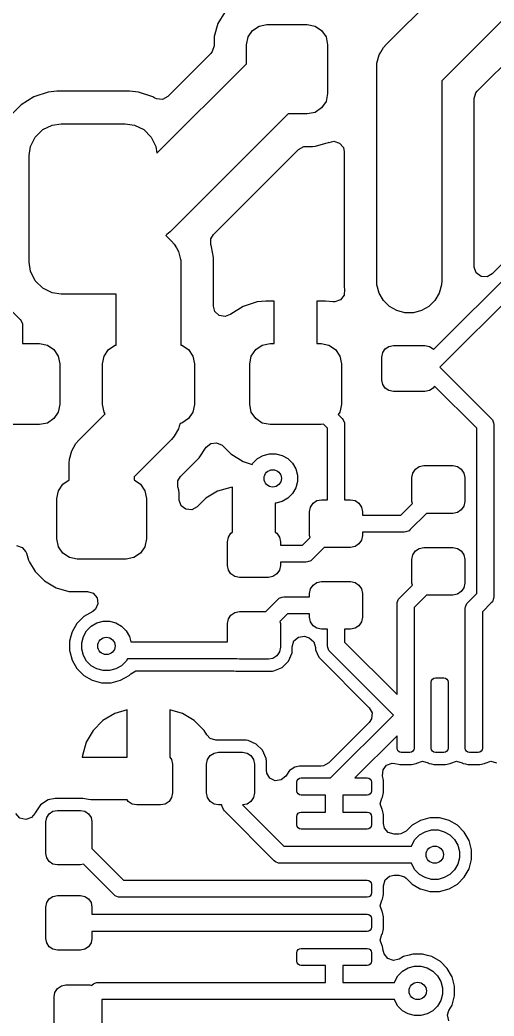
# Model space of a CAD drawing. Header units: inches. Extents: x 5.14 to 7.42, y -4.57 to -3.18.
# Drawn here: x 5.7293 to 5.9482, y -3.8774 to -3.417 of the extents above; entities that cross this region are included whole.
import ezdxf

# ---------------------------------------------------------------- set-up
doc = ezdxf.new("R2010")
doc.units = ezdxf.units.IN
doc.header["$MEASUREMENT"] = 0
doc.layers.add('F.Cu', color=13, linetype='CONTINUOUS', true_color=0xc83434)

msp = doc.modelspace()

# ---------------------------------------------------------------- linework, layer by layer
at = {"layer": 'F.Cu', "linetype": 'CONTINUOUS'}
for p, q in [((5.89837, -3.42835), (5.94083, -3.38589)), ((5.97163, -3.39751), (5.92398, -3.44517)), ((5.82384, -3.41341), (5.8207, -3.41871)), ((5.8207, -3.41871), (5.81899, -3.42462)), ((5.8207, -3.41871), (5.8207, -3.41871)), ((5.83664, -3.42185), (5.83967, -3.41983)), ((5.83967, -3.41983), (5.84325, -3.41911)), ((5.84325, -3.41911), (5.86195, -3.41911)), ((5.86195, -3.41911), (5.86553, -3.41983)), ((5.86553, -3.41983), (5.86856, -3.42185)), ((5.94043, -3.44996), (5.97311, -3.41727)), ((5.81899, -3.42462), (5.81888, -3.426)), ((5.81899, -3.42462), (5.81899, -3.42462)), ((5.8339, -3.42846), (5.83461, -3.42489)), ((5.83461, -3.42489), (5.83664, -3.42185)), ((5.86856, -3.42185), (5.87059, -3.42489)), ((5.87059, -3.42489), (5.8713, -3.42846)), ((5.81888, -3.42903), (5.8181, -3.43167)), ((5.81888, -3.426), (5.81888, -3.42903)), ((5.8339, -3.43727), (5.8339, -3.42846)), ((5.8713, -3.42846), (5.8713, -3.4511)), ((5.89583, -3.43198), (5.89708, -3.42983)), ((5.89708, -3.42983), (5.89837, -3.42835)), ((5.89708, -3.42983), (5.89708, -3.42983)), ((5.81745, -3.43248), (5.79751, -3.45242)), ((5.8181, -3.43167), (5.81745, -3.43248)), ((5.8941, -3.437), (5.89512, -3.43322)), ((5.89512, -3.43322), (5.89583, -3.43198)), ((5.79252, -3.47865), (5.8339, -3.43727)), ((5.89398, -3.43896), (5.8941, -3.437)), ((5.89398, -3.5375), (5.89398, -3.43896)), ((5.8941, -3.437), (5.8941, -3.437)), ((5.92398, -3.44517), (5.92398, -3.5375)), ((5.73571, -3.45257), (5.72979, -3.45622)), ((5.74232, -3.45038), (5.73571, -3.45257)), ((5.73571, -3.45257), (5.73571, -3.45257)), ((5.7464, -3.44996), (5.74232, -3.45038)), ((5.74232, -3.45038), (5.74232, -3.45038)), ((5.7799, -3.44996), (5.7464, -3.44996)), ((5.7464, -3.44996), (5.7464, -3.44996)), ((5.78398, -3.45038), (5.7799, -3.44996)), ((5.7799, -3.44996), (5.7799, -3.44996)), ((5.79015, -3.45242), (5.78398, -3.45038)), ((5.78398, -3.45038), (5.78398, -3.45038)), ((5.79059, -3.45257), (5.79015, -3.45242)), ((5.79149, -3.45313), (5.79059, -3.45257)), ((5.79059, -3.45257), (5.79059, -3.45257)), ((5.79751, -3.45242), (5.79509, -3.45374)), ((5.8713, -3.4511), (5.87059, -3.45468)), ((5.939, -3.45341), (5.93977, -3.45077)), ((5.93977, -3.45077), (5.94043, -3.44996)), ((5.72979, -3.45622), (5.72486, -3.46115)), ((5.72979, -3.45622), (5.72979, -3.45622)), ((5.79235, -3.45354), (5.79149, -3.45313)), ((5.79509, -3.45374), (5.79235, -3.45354)), ((5.87059, -3.45468), (5.86856, -3.45771)), ((5.939, -3.53097), (5.939, -3.45341)), ((5.85314, -3.46045), (5.79864, -3.51496)), ((5.86195, -3.46045), (5.85314, -3.46045)), ((5.86553, -3.45974), (5.86195, -3.46045)), ((5.86856, -3.45771), (5.86553, -3.45974)), ((5.73981, -3.46773), (5.74417, -3.46559)), ((5.74417, -3.46559), (5.74839, -3.46498)), ((5.74839, -3.46498), (5.77791, -3.46498)), ((5.77791, -3.46498), (5.78213, -3.46559)), ((5.78213, -3.46559), (5.78649, -3.46773)), ((5.73424, -3.47553), (5.73637, -3.47117)), ((5.73637, -3.47117), (5.73981, -3.46773)), ((5.78649, -3.46773), (5.78993, -3.47117)), ((5.78993, -3.47117), (5.79206, -3.47553)), ((5.73362, -3.47974), (5.73424, -3.47553)), ((5.79206, -3.47553), (5.79252, -3.47865)), ((5.85793, -3.4769), (5.86035, -3.47558)), ((5.86035, -3.47558), (5.86139, -3.47547)), ((5.86139, -3.47547), (5.86441, -3.47547)), ((5.86441, -3.47547), (5.86579, -3.47536)), ((5.86441, -3.47547), (5.86441, -3.47547)), ((5.86579, -3.47536), (5.87046, -3.47401)), ((5.87046, -3.47401), (5.8717, -3.47365)), ((5.8717, -3.47365), (5.87199, -3.47352)), ((5.87199, -3.47352), (5.87202, -3.4736)), ((5.87202, -3.4736), (5.87426, -3.47304)), ((5.87426, -3.47304), (5.87686, -3.47391)), ((5.87686, -3.47391), (5.87859, -3.47605)), ((5.73362, -3.52896), (5.73362, -3.47974)), ((5.8187, -3.51613), (5.85793, -3.4769)), ((5.87859, -3.47605), (5.87896, -3.47792)), ((5.87896, -3.47792), (5.87896, -3.54046)), ((5.97002, -3.51174), (5.94733, -3.53443)), ((5.79716, -3.51625), (5.79659, -3.51658)), ((5.79659, -3.51658), (5.79925, -3.51924)), ((5.79864, -3.51496), (5.79716, -3.51625)), ((5.79716, -3.51625), (5.79716, -3.51625)), ((5.81746, -3.51825), (5.8187, -3.51613)), ((5.92021, -3.56935), (5.97259, -3.51697)), ((5.79925, -3.51924), (5.80054, -3.52071)), ((5.80054, -3.52071), (5.80054, -3.52071)), ((5.80054, -3.52071), (5.8015, -3.52236)), ((5.81748, -3.52085), (5.81746, -3.51825)), ((5.81748, -3.52096), (5.81746, -3.52085)), ((5.81746, -3.52085), (5.81748, -3.52085)), ((5.81748, -3.521), (5.81748, -3.52096)), ((5.81751, -3.52109), (5.81748, -3.521)), ((5.81766, -3.52183), (5.81751, -3.52109)), ((5.81751, -3.52109), (5.81751, -3.52109)), ((5.81866, -3.52689), (5.81766, -3.52183)), ((5.8015, -3.52236), (5.8025, -3.5241)), ((5.8025, -3.5241), (5.80348, -3.52775)), ((5.977, -3.52369), (5.92314, -3.57756)), ((5.70213, -3.52831), (5.72934, -3.55552)), ((5.73424, -3.53317), (5.73362, -3.52896)), ((5.80348, -3.52775), (5.80351, -3.52788)), ((5.80351, -3.52788), (5.80364, -3.52984)), ((5.80364, -3.52984), (5.80364, -3.56727)), ((5.81866, -3.54926), (5.81866, -3.52689)), ((5.93901, -3.53132), (5.939, -3.53097)), ((5.73637, -3.53754), (5.73424, -3.53317)), ((5.93997, -3.5339), (5.93901, -3.53132)), ((5.94217, -3.53555), (5.93997, -3.5339)), ((5.94492, -3.53574), (5.94217, -3.53555)), ((5.94733, -3.53443), (5.94492, -3.53574)), ((5.73981, -3.54097), (5.73637, -3.53754)), ((5.8941, -3.53946), (5.89398, -3.5375)), ((5.89512, -3.54324), (5.8941, -3.53946)), ((5.92385, -3.53946), (5.92283, -3.54324)), ((5.92398, -3.5375), (5.92385, -3.53946)), ((5.74417, -3.54311), (5.73981, -3.54097)), ((5.74839, -3.54372), (5.74417, -3.54311)), ((5.77364, -3.54372), (5.74839, -3.54372)), ((5.77364, -3.56727), (5.77364, -3.54372)), ((5.87892, -3.54425), (5.87723, -3.54642)), ((5.87917, -3.54151), (5.87892, -3.54425)), ((5.87896, -3.54046), (5.87917, -3.54151)), ((5.89708, -3.54663), (5.89512, -3.54324)), ((5.92283, -3.54324), (5.92088, -3.54663)), ((5.81932, -3.55171), (5.81866, -3.54926)), ((5.83239, -3.54949), (5.82661, -3.55305)), ((5.83883, -3.54736), (5.83239, -3.54949)), ((5.83239, -3.54949), (5.83239, -3.54949)), ((5.84281, -3.54695), (5.83883, -3.54736)), ((5.84671, -3.54695), (5.84281, -3.54695)), ((5.84281, -3.54695), (5.84281, -3.54695)), ((5.84671, -3.56663), (5.84671, -3.54695)), ((5.8703, -3.54695), (5.8664, -3.54695)), ((5.8664, -3.54695), (5.8664, -3.56663)), ((5.87388, -3.54731), (5.8703, -3.54695)), ((5.87464, -3.54733), (5.87388, -3.54731)), ((5.87723, -3.54642), (5.87464, -3.54733)), ((5.89985, -3.5494), (5.89708, -3.54663)), ((5.90324, -3.55136), (5.89985, -3.5494)), ((5.91811, -3.5494), (5.91472, -3.55136)), ((5.92088, -3.54663), (5.91811, -3.5494)), ((5.82132, -3.5536), (5.81932, -3.55171)), ((5.82402, -3.55412), (5.82132, -3.5536)), ((5.82635, -3.55317), (5.82402, -3.55412)), ((5.82637, -3.5532), (5.82635, -3.55317)), ((5.82654, -3.5531), (5.82637, -3.5532)), ((5.82657, -3.55309), (5.82654, -3.5531)), ((5.82661, -3.55305), (5.82657, -3.55309)), ((5.90702, -3.55237), (5.90324, -3.55136)), ((5.91093, -3.55237), (5.90702, -3.55237)), ((5.91472, -3.55136), (5.91093, -3.55237)), ((5.72934, -3.55552), (5.72983, -3.55612)), ((5.72983, -3.55612), (5.72983, -3.55612)), ((5.72983, -3.55612), (5.73042, -3.55754)), ((5.73042, -3.55754), (5.73049, -3.55831)), ((5.73049, -3.55831), (5.73049, -3.56663)), ((5.73049, -3.56663), (5.73837, -3.56663)), ((5.73837, -3.56663), (5.74194, -3.56735)), ((5.74194, -3.56735), (5.74498, -3.56937)), ((5.77022, -3.56937), (5.77325, -3.56735)), ((5.77325, -3.56735), (5.77364, -3.56727)), ((5.80364, -3.56727), (5.80403, -3.56735)), ((5.80403, -3.56735), (5.80706, -3.56937)), ((5.83813, -3.56937), (5.84117, -3.56735)), ((5.84117, -3.56735), (5.84474, -3.56663)), ((5.84474, -3.56663), (5.84671, -3.56663)), ((5.8664, -3.56663), (5.86837, -3.56663)), ((5.86837, -3.56663), (5.87194, -3.56735)), ((5.87194, -3.56735), (5.87498, -3.56937)), ((5.89793, -3.56906), (5.89966, -3.5679)), ((5.89966, -3.5679), (5.90169, -3.5675)), ((5.90169, -3.5675), (5.91626, -3.5675)), ((5.91626, -3.5675), (5.91829, -3.5679)), ((5.91829, -3.5679), (5.92002, -3.56906)), ((5.74498, -3.56937), (5.74701, -3.57241)), ((5.74701, -3.57241), (5.74772, -3.57598)), ((5.76748, -3.57598), (5.76819, -3.57241)), ((5.76819, -3.57241), (5.77022, -3.56937)), ((5.80706, -3.56937), (5.80909, -3.57241)), ((5.80909, -3.57241), (5.8098, -3.57598)), ((5.83539, -3.57598), (5.83611, -3.57241)), ((5.83611, -3.57241), (5.83813, -3.56937)), ((5.87498, -3.56937), (5.87701, -3.57241)), ((5.87701, -3.57241), (5.87772, -3.57598)), ((5.89638, -3.57281), (5.89678, -3.57078)), ((5.89678, -3.57078), (5.89793, -3.56906)), ((5.92002, -3.56906), (5.92021, -3.56935)), ((5.74772, -3.57598), (5.74772, -3.59469)), ((5.76748, -3.59469), (5.76748, -3.57598)), ((5.8098, -3.57598), (5.8098, -3.59469)), ((5.83539, -3.59469), (5.83539, -3.57598)), ((5.87772, -3.57598), (5.87772, -3.59469)), ((5.89638, -3.58344), (5.89638, -3.57281)), ((5.92314, -3.57756), (5.94689, -3.6013)), ((5.89678, -3.58548), (5.89638, -3.58344)), ((5.89793, -3.5872), (5.89678, -3.58548)), ((5.92067, -3.58622), (5.92002, -3.5872)), ((5.94017, -3.60571), (5.92067, -3.58622)), ((5.89966, -3.58836), (5.89793, -3.5872)), ((5.90169, -3.58876), (5.89966, -3.58836)), ((5.91626, -3.58876), (5.90169, -3.58876)), ((5.91829, -3.58836), (5.91626, -3.58876)), ((5.92002, -3.5872), (5.91829, -3.58836)), ((5.74772, -3.59469), (5.74701, -3.59826)), ((5.76819, -3.59826), (5.76748, -3.59469)), ((5.8098, -3.59469), (5.80909, -3.59826)), ((5.83611, -3.59826), (5.83539, -3.59469)), ((5.87772, -3.59469), (5.87701, -3.59826)), ((5.74701, -3.59826), (5.74498, -3.6013)), ((5.75644, -3.61131), (5.76871, -3.59904)), ((5.76871, -3.59904), (5.76819, -3.59826)), ((5.80909, -3.59826), (5.80706, -3.6013)), ((5.83813, -3.6013), (5.83611, -3.59826)), ((5.87701, -3.59826), (5.87622, -3.59943)), ((5.87622, -3.59943), (5.878, -3.60121)), ((5.73837, -3.60404), (5.71474, -3.60404)), ((5.74194, -3.60332), (5.73837, -3.60404)), ((5.74498, -3.6013), (5.74194, -3.60332)), ((5.80282, -3.60485), (5.8025, -3.60606)), ((5.80319, -3.60349), (5.80282, -3.60485)), ((5.80403, -3.60332), (5.80319, -3.60349)), ((5.80706, -3.6013), (5.80403, -3.60332)), ((5.84117, -3.60332), (5.83813, -3.6013)), ((5.84474, -3.60404), (5.84117, -3.60332)), ((5.86837, -3.60404), (5.84474, -3.60404)), ((5.86947, -3.60382), (5.86837, -3.60404)), ((5.87128, -3.60563), (5.86947, -3.60382)), ((5.878, -3.60121), (5.87849, -3.60181)), ((5.87849, -3.60181), (5.87908, -3.60323)), ((5.87908, -3.60323), (5.87915, -3.604)), ((5.87915, -3.604), (5.87915, -3.63878)), ((5.94689, -3.6013), (5.94738, -3.6019)), ((5.94738, -3.6019), (5.94738, -3.6019)), ((5.94738, -3.6019), (5.94796, -3.60331)), ((5.94796, -3.60331), (5.94804, -3.60408)), ((5.94804, -3.60408), (5.94804, -3.68371)), ((5.80054, -3.60945), (5.79925, -3.61093)), ((5.8025, -3.60606), (5.80054, -3.60945)), ((5.80054, -3.60945), (5.80054, -3.60945)), ((5.87128, -3.63878), (5.87128, -3.60563)), ((5.94017, -3.68208), (5.94017, -3.60571)), ((5.75413, -3.61454), (5.75515, -3.61278)), ((5.75515, -3.61278), (5.75644, -3.61131)), ((5.75515, -3.61278), (5.75515, -3.61278)), ((5.79925, -3.61093), (5.78205, -3.62813)), ((5.81526, -3.61451), (5.81737, -3.61275)), ((5.81737, -3.61275), (5.8201, -3.61241)), ((5.8201, -3.61241), (5.82258, -3.6136)), ((5.82258, -3.6136), (5.82277, -3.61377)), ((5.82277, -3.61377), (5.82661, -3.61762)), ((5.75218, -3.61996), (5.75319, -3.61617)), ((5.75319, -3.61617), (5.75413, -3.61454)), ((5.81196, -3.61945), (5.81525, -3.61454)), ((5.81525, -3.61454), (5.81526, -3.61451)), ((5.81525, -3.61454), (5.81525, -3.61454)), ((5.82661, -3.61762), (5.82661, -3.61762)), ((5.82661, -3.61762), (5.83239, -3.62118)), ((5.83898, -3.61979), (5.84158, -3.61829)), ((5.84158, -3.61829), (5.84448, -3.61752)), ((5.84448, -3.61752), (5.84749, -3.61752)), ((5.84749, -3.61752), (5.85039, -3.61829)), ((5.85039, -3.61829), (5.85299, -3.61979)), ((5.75205, -3.62191), (5.75218, -3.61996)), ((5.75205, -3.62962), (5.75205, -3.62191)), ((5.75218, -3.61996), (5.75218, -3.61996)), ((5.80342, -3.628), (5.81196, -3.61945)), ((5.83239, -3.62118), (5.83239, -3.62118)), ((5.83239, -3.62118), (5.8365, -3.62254)), ((5.8365, -3.62254), (5.83686, -3.62192)), ((5.83686, -3.62192), (5.83898, -3.61979)), ((5.85299, -3.61979), (5.85511, -3.62192)), ((5.85511, -3.62192), (5.85661, -3.62452)), ((5.91366, -3.62345), (5.91577, -3.62303)), ((5.91577, -3.62303), (5.92915, -3.62303)), ((5.92915, -3.62303), (5.93126, -3.62345)), ((5.85661, -3.62452), (5.85739, -3.62742)), ((5.85739, -3.62742), (5.85739, -3.63042)), ((5.91026, -3.62854), (5.91068, -3.62643)), ((5.91068, -3.62643), (5.91187, -3.62465)), ((5.91187, -3.62465), (5.91366, -3.62345)), ((5.93126, -3.62345), (5.93305, -3.62465)), ((5.93305, -3.62465), (5.93425, -3.62643)), ((5.93425, -3.62643), (5.93467, -3.62854)), ((5.74709, -3.63461), (5.74912, -3.63158)), ((5.74912, -3.63158), (5.75205, -3.62962)), ((5.78205, -3.62813), (5.78205, -3.62962)), ((5.78205, -3.62962), (5.78498, -3.63158)), ((5.78498, -3.63158), (5.787, -3.63461)), ((5.80218, -3.63281), (5.80219, -3.63006)), ((5.80219, -3.63006), (5.80342, -3.628)), ((5.85739, -3.63042), (5.85661, -3.63332)), ((5.91026, -3.63957), (5.91026, -3.62854)), ((5.93467, -3.62854), (5.93467, -3.63957)), ((5.74638, -3.63819), (5.74709, -3.63461)), ((5.787, -3.63461), (5.78772, -3.63819)), ((5.80263, -3.63435), (5.80218, -3.63281)), ((5.80274, -3.63573), (5.80263, -3.63435)), ((5.80263, -3.63435), (5.80263, -3.63435)), ((5.80274, -3.63862), (5.80274, -3.63573)), ((5.80274, -3.63573), (5.80274, -3.63573)), ((5.82052, -3.63486), (5.81504, -3.6381)), ((5.82664, -3.63308), (5.82052, -3.63486)), ((5.82052, -3.63486), (5.82052, -3.63486)), ((5.82746, -3.63302), (5.82664, -3.63308)), ((5.82664, -3.63308), (5.82664, -3.63308)), ((5.82746, -3.65377), (5.82746, -3.63302)), ((5.82746, -3.63302), (5.82746, -3.63302)), ((5.85511, -3.63592), (5.85299, -3.63804)), ((5.85661, -3.63332), (5.85511, -3.63592)), ((5.74638, -3.65689), (5.74638, -3.63819)), ((5.78772, -3.63819), (5.78772, -3.65689)), ((5.80275, -3.63897), (5.80274, -3.63862)), ((5.80371, -3.64155), (5.80275, -3.63897)), ((5.80591, -3.6432), (5.80371, -3.64155)), ((5.81504, -3.6381), (5.81107, -3.64208)), ((5.81504, -3.6381), (5.81504, -3.6381)), ((5.84749, -3.64032), (5.84715, -3.64032)), ((5.84715, -3.64032), (5.84715, -3.65377)), ((5.85039, -3.63954), (5.84749, -3.64032)), ((5.85299, -3.63804), (5.85039, -3.63954)), ((5.86343, -3.64218), (5.86463, -3.64039)), ((5.86463, -3.64039), (5.86641, -3.6392)), ((5.86641, -3.6392), (5.86852, -3.63878)), ((5.86852, -3.63878), (5.87128, -3.63878)), ((5.87915, -3.63878), (5.88191, -3.63878)), ((5.88191, -3.63878), (5.88402, -3.6392)), ((5.88402, -3.6392), (5.88581, -3.64039)), ((5.88581, -3.64039), (5.887, -3.64218)), ((5.90508, -3.64587), (5.91044, -3.64051)), ((5.91044, -3.64051), (5.91026, -3.63957)), ((5.93425, -3.64168), (5.93305, -3.64346)), ((5.93467, -3.63957), (5.93425, -3.64168)), ((5.80866, -3.64339), (5.80591, -3.6432)), ((5.81107, -3.64208), (5.80866, -3.64339)), ((5.86301, -3.64429), (5.86343, -3.64218)), ((5.86301, -3.65531), (5.86301, -3.64429)), ((5.887, -3.64218), (5.88742, -3.64429)), ((5.88742, -3.64429), (5.88742, -3.64587)), ((5.88742, -3.64587), (5.90508, -3.64587)), ((5.917, -3.64508), (5.9095, -3.65259)), ((5.92915, -3.64508), (5.917, -3.64508)), ((5.93126, -3.64466), (5.92915, -3.64508)), ((5.93305, -3.64346), (5.93126, -3.64466)), ((5.82552, -3.65606), (5.82671, -3.65427)), ((5.82671, -3.65427), (5.82746, -3.65377)), ((5.84715, -3.65377), (5.84789, -3.65427)), ((5.84789, -3.65427), (5.84909, -3.65606)), ((5.8632, -3.65625), (5.86301, -3.65531)), ((5.88742, -3.65531), (5.887, -3.65742)), ((5.90671, -3.65374), (5.88742, -3.65374)), ((5.88742, -3.65374), (5.88742, -3.65531)), ((5.90748, -3.65366), (5.90671, -3.65374)), ((5.9089, -3.65308), (5.90748, -3.65366)), ((5.9095, -3.65259), (5.9089, -3.65308)), ((5.7277, -3.65995), (5.73032, -3.66079)), ((5.74709, -3.66047), (5.74638, -3.65689)), ((5.78772, -3.65689), (5.787, -3.66047)), ((5.8251, -3.65817), (5.82552, -3.65606)), ((5.8251, -3.66919), (5.8251, -3.65817)), ((5.84909, -3.65606), (5.84951, -3.65817)), ((5.84951, -3.65817), (5.84951, -3.65974)), ((5.84951, -3.65974), (5.85971, -3.65974)), ((5.85971, -3.65974), (5.8632, -3.65625)), ((5.88581, -3.65921), (5.88402, -3.66041)), ((5.887, -3.65742), (5.88581, -3.65921)), ((5.73032, -3.66079), (5.73207, -3.66292)), ((5.73207, -3.66292), (5.73226, -3.66347)), ((5.73226, -3.66347), (5.73318, -3.66665)), ((5.74912, -3.6635), (5.74709, -3.66047)), ((5.75215, -3.66553), (5.74912, -3.6635)), ((5.78498, -3.6635), (5.78194, -3.66553)), ((5.787, -3.66047), (5.78498, -3.6635)), ((5.86976, -3.66083), (5.86412, -3.66646)), ((5.88191, -3.66083), (5.86976, -3.66083)), ((5.88402, -3.66041), (5.88191, -3.66083)), ((5.91026, -3.66634), (5.91068, -3.66423)), ((5.91068, -3.66423), (5.91187, -3.66244)), ((5.91187, -3.66244), (5.91366, -3.66125)), ((5.91366, -3.66125), (5.91577, -3.66083)), ((5.91577, -3.66083), (5.92915, -3.66083)), ((5.92915, -3.66083), (5.93126, -3.66125)), ((5.93126, -3.66125), (5.93305, -3.66244)), ((5.93305, -3.66244), (5.93425, -3.66423)), ((5.93425, -3.66423), (5.93467, -3.66634)), ((5.73318, -3.66665), (5.73318, -3.66665)), ((5.73318, -3.66665), (5.73318, -3.66665)), ((5.73318, -3.66665), (5.73375, -3.6676)), ((5.73375, -3.6676), (5.73632, -3.67194)), ((5.75573, -3.66624), (5.75215, -3.66553)), ((5.77837, -3.66624), (5.75573, -3.66624)), ((5.78194, -3.66553), (5.77837, -3.66624)), ((5.82552, -3.6713), (5.8251, -3.66919)), ((5.84951, -3.66919), (5.84909, -3.6713)), ((5.86134, -3.66762), (5.84951, -3.66762)), ((5.84951, -3.66762), (5.84951, -3.66919)), ((5.86211, -3.66754), (5.86134, -3.66762)), ((5.86353, -3.66695), (5.86211, -3.66754)), ((5.86412, -3.66646), (5.86353, -3.66695)), ((5.91026, -3.67736), (5.91026, -3.66634)), ((5.93467, -3.66634), (5.93467, -3.67736)), ((5.73632, -3.67194), (5.73632, -3.67195)), ((5.73632, -3.67195), (5.74067, -3.6763)), ((5.82671, -3.67309), (5.82552, -3.6713)), ((5.8285, -3.67429), (5.82671, -3.67309)), ((5.84789, -3.67309), (5.84611, -3.67429)), ((5.84909, -3.6713), (5.84789, -3.67309)), ((5.74067, -3.6763), (5.74067, -3.6763)), ((5.74067, -3.6763), (5.74067, -3.6763)), ((5.74067, -3.6763), (5.74597, -3.67943)), ((5.83061, -3.6747), (5.8285, -3.67429)), ((5.844, -3.6747), (5.83061, -3.6747)), ((5.84611, -3.67429), (5.844, -3.6747)), ((5.86343, -3.67998), (5.86463, -3.67819)), ((5.86463, -3.67819), (5.86641, -3.67699)), ((5.86641, -3.67699), (5.86852, -3.67657)), ((5.86852, -3.67657), (5.88191, -3.67657)), ((5.88191, -3.67657), (5.88402, -3.67699)), ((5.88402, -3.67699), (5.88581, -3.67819)), ((5.88581, -3.67819), (5.887, -3.67998)), ((5.90454, -3.6842), (5.91044, -3.6783)), ((5.91044, -3.6783), (5.91026, -3.67736)), ((5.93467, -3.67736), (5.93425, -3.67947)), ((5.74597, -3.67943), (5.74597, -3.67943)), ((5.74597, -3.67943), (5.74597, -3.67943)), ((5.74597, -3.67943), (5.75189, -3.68115)), ((5.75189, -3.68115), (5.75189, -3.68115)), ((5.75189, -3.68115), (5.75189, -3.68115)), ((5.75189, -3.68115), (5.75327, -3.68126)), ((5.75327, -3.68126), (5.76043, -3.68126)), ((5.76043, -3.68126), (5.76307, -3.68203)), ((5.76307, -3.68203), (5.76487, -3.68411)), ((5.86301, -3.68209), (5.86343, -3.67998)), ((5.86301, -3.68366), (5.86301, -3.68209)), ((5.887, -3.67998), (5.88742, -3.68209)), ((5.88742, -3.68209), (5.88742, -3.69311)), ((5.917, -3.68287), (5.91126, -3.68862)), ((5.92915, -3.68287), (5.917, -3.68287)), ((5.93126, -3.68245), (5.92915, -3.68287)), ((5.93305, -3.68126), (5.93126, -3.68245)), ((5.93425, -3.67947), (5.93305, -3.68126)), ((5.93604, -3.68621), (5.94017, -3.68208)), ((5.76526, -3.68684), (5.76412, -3.68934)), ((5.76487, -3.68411), (5.76526, -3.68684)), ((5.84276, -3.69045), (5.8484, -3.68481)), ((5.8484, -3.68481), (5.84899, -3.68432)), ((5.84899, -3.68432), (5.85041, -3.68374)), ((5.85041, -3.68374), (5.85118, -3.68366)), ((5.85118, -3.68366), (5.86301, -3.68366)), ((5.90339, -3.68699), (5.90346, -3.68622)), ((5.90339, -3.72309), (5.90339, -3.68699)), ((5.90346, -3.68622), (5.90405, -3.6848)), ((5.90405, -3.6848), (5.90454, -3.6842)), ((5.93496, -3.68822), (5.93555, -3.6868)), ((5.93555, -3.6868), (5.93604, -3.68621)), ((5.94689, -3.68649), (5.94276, -3.69062)), ((5.94738, -3.68589), (5.94689, -3.68649)), ((5.94796, -3.68448), (5.94738, -3.68589)), ((5.94804, -3.68371), (5.94796, -3.68448)), ((5.76287, -3.69037), (5.75876, -3.69274)), ((5.76412, -3.68934), (5.76287, -3.69037)), ((5.82552, -3.69386), (5.82671, -3.69207)), ((5.82671, -3.69207), (5.8285, -3.69087)), ((5.8285, -3.69087), (5.83061, -3.69045)), ((5.83061, -3.69045), (5.84276, -3.69045)), ((5.85281, -3.69154), (5.84932, -3.69503)), ((5.86301, -3.69154), (5.85281, -3.69154)), ((5.86301, -3.69311), (5.86301, -3.69154)), ((5.91126, -3.68862), (5.91126, -3.72309)), ((5.93488, -3.68899), (5.93496, -3.68822)), ((5.93488, -3.72309), (5.93488, -3.68899)), ((5.94276, -3.69062), (5.94276, -3.72309)), ((5.75559, -3.69591), (5.75335, -3.69979)), ((5.75876, -3.69274), (5.75559, -3.69591)), ((5.75559, -3.69591), (5.75559, -3.69591)), ((5.75876, -3.69274), (5.75876, -3.69274)), ((5.76221, -3.69723), (5.76481, -3.69573)), ((5.76481, -3.69573), (5.76771, -3.69496)), ((5.76771, -3.69496), (5.77071, -3.69496)), ((5.77071, -3.69496), (5.77361, -3.69573)), ((5.77361, -3.69573), (5.77621, -3.69723)), ((5.8251, -3.69596), (5.82552, -3.69386)), ((5.8251, -3.70439), (5.8251, -3.69596)), ((5.84932, -3.69503), (5.84951, -3.69596)), ((5.84951, -3.69596), (5.84951, -3.70699)), ((5.86343, -3.69522), (5.86301, -3.69311)), ((5.86463, -3.69701), (5.86343, -3.69522)), ((5.887, -3.69522), (5.88581, -3.69701)), ((5.88742, -3.69311), (5.887, -3.69522)), ((5.75335, -3.69979), (5.7528, -3.70184)), ((5.75335, -3.69979), (5.75335, -3.69979)), ((5.75859, -3.70196), (5.76009, -3.69936)), ((5.76009, -3.69936), (5.76221, -3.69723)), ((5.77621, -3.69723), (5.77834, -3.69936)), ((5.77834, -3.69936), (5.77984, -3.70196)), ((5.86641, -3.6982), (5.86463, -3.69701)), ((5.86852, -3.69862), (5.86641, -3.6982)), ((5.87128, -3.69862), (5.86852, -3.69862)), ((5.87128, -3.70624), (5.87128, -3.69862)), ((5.88191, -3.69862), (5.87915, -3.69862)), ((5.87915, -3.69862), (5.87915, -3.70461)), ((5.88402, -3.6982), (5.88191, -3.69862)), ((5.88581, -3.69701), (5.88402, -3.6982)), ((5.7528, -3.70184), (5.75219, -3.70412)), ((5.75219, -3.70412), (5.75219, -3.7086)), ((5.75781, -3.70486), (5.75859, -3.70196)), ((5.75781, -3.70786), (5.75781, -3.70486)), ((5.77984, -3.70196), (5.78049, -3.70439)), ((5.78049, -3.70439), (5.8251, -3.70439)), ((5.85503, -3.7067), (5.8558, -3.70406)), ((5.8558, -3.70406), (5.85788, -3.70226)), ((5.85788, -3.70226), (5.8606, -3.70187)), ((5.8606, -3.70187), (5.86188, -3.70224)), ((5.86188, -3.70224), (5.86285, -3.70266)), ((5.86285, -3.70266), (5.86495, -3.70444)), ((5.86495, -3.70444), (5.86576, -3.70707)), ((5.87915, -3.70461), (5.90339, -3.72884)), ((5.75219, -3.7086), (5.75228, -3.70891)), ((5.75228, -3.70891), (5.75335, -3.71293)), ((5.75859, -3.71076), (5.75781, -3.70786)), ((5.76009, -3.71336), (5.75859, -3.71076)), ((5.84909, -3.7091), (5.84789, -3.71089)), ((5.84951, -3.70699), (5.84909, -3.7091)), ((5.85325, -3.71333), (5.85492, -3.70956)), ((5.85492, -3.70956), (5.85503, -3.70864)), ((5.85503, -3.70864), (5.85503, -3.7067)), ((5.86576, -3.70707), (5.86576, -3.70713)), ((5.86576, -3.70713), (5.86576, -3.70812)), ((5.86576, -3.70812), (5.8672, -3.7116)), ((5.87136, -3.70701), (5.87128, -3.70624)), ((5.87194, -3.70843), (5.87136, -3.70701)), ((5.87243, -3.70902), (5.87194, -3.70843)), ((5.90176, -3.73835), (5.87243, -3.70902)), ((5.75335, -3.71293), (5.75335, -3.71293)), ((5.75335, -3.71293), (5.75559, -3.71681)), ((5.76221, -3.71548), (5.76009, -3.71336)), ((5.77834, -3.71336), (5.77621, -3.71548)), ((5.77897, -3.71226), (5.77834, -3.71336)), ((5.82942, -3.71226), (5.77897, -3.71226)), ((5.83061, -3.7125), (5.82942, -3.71226)), ((5.844, -3.7125), (5.83061, -3.7125)), ((5.84611, -3.71208), (5.844, -3.7125)), ((5.84789, -3.71089), (5.84611, -3.71208)), ((5.85034, -3.71625), (5.85325, -3.71333)), ((5.8672, -3.7116), (5.8905, -3.73489)), ((5.75559, -3.71681), (5.75559, -3.71681)), ((5.75559, -3.71681), (5.75559, -3.71681)), ((5.75559, -3.71681), (5.75876, -3.71998)), ((5.76481, -3.71698), (5.76221, -3.71548)), ((5.76771, -3.71776), (5.76481, -3.71698)), ((5.77071, -3.71776), (5.76771, -3.71776)), ((5.77361, -3.71698), (5.77071, -3.71776)), ((5.77621, -3.71548), (5.77361, -3.71698)), ((5.77966, -3.71998), (5.78043, -3.71921)), ((5.78043, -3.71921), (5.78284, -3.7179)), ((5.78284, -3.7179), (5.78388, -3.71778)), ((5.78388, -3.71778), (5.82691, -3.71778)), ((5.82691, -3.71778), (5.82767, -3.71789)), ((5.82767, -3.71789), (5.82768, -3.71787)), ((5.82768, -3.71787), (5.82804, -3.71791)), ((5.82804, -3.71791), (5.82804, -3.71791)), ((5.82804, -3.71791), (5.82896, -3.71802)), ((5.82896, -3.71802), (5.84564, -3.71802)), ((5.84564, -3.71802), (5.84584, -3.718)), ((5.84584, -3.718), (5.84657, -3.71791)), ((5.84657, -3.71791), (5.85034, -3.71625)), ((5.84657, -3.71791), (5.84657, -3.71791)), ((5.84657, -3.71791), (5.84657, -3.71791)), ((5.75876, -3.71998), (5.75876, -3.71998)), ((5.75876, -3.71998), (5.75876, -3.71998)), ((5.75876, -3.71998), (5.76264, -3.72222)), ((5.76264, -3.72222), (5.76264, -3.72222)), ((5.76264, -3.72222), (5.76697, -3.72338)), ((5.76697, -3.72338), (5.76697, -3.72338)), ((5.76697, -3.72338), (5.77145, -3.72338)), ((5.77145, -3.72338), (5.77578, -3.72222)), ((5.77145, -3.72338), (5.77145, -3.72338)), ((5.77578, -3.72222), (5.77966, -3.71998)), ((5.90339, -3.72884), (5.90339, -3.72309)), ((5.91126, -3.72309), (5.91126, -3.7536)), ((5.91913, -3.72309), (5.91928, -3.72234)), ((5.91913, -3.7536), (5.91913, -3.72309)), ((5.91928, -3.72234), (5.91971, -3.7217)), ((5.91971, -3.7217), (5.92035, -3.72127)), ((5.92035, -3.72127), (5.9211, -3.72112)), ((5.9211, -3.72112), (5.92504, -3.72112)), ((5.92504, -3.72112), (5.92579, -3.72127)), ((5.92579, -3.72127), (5.92643, -3.7217)), ((5.92643, -3.7217), (5.92686, -3.72234)), ((5.92686, -3.72234), (5.92701, -3.72309)), ((5.92701, -3.72309), (5.92701, -3.7536)), ((5.93488, -3.7536), (5.93488, -3.72309)), ((5.94276, -3.72309), (5.94276, -3.7536)), ((5.7731, -3.73762), (5.76762, -3.74086)), ((5.77886, -3.73594), (5.7731, -3.73762)), ((5.7731, -3.73762), (5.7731, -3.73762)), ((5.77886, -3.75768), (5.77886, -3.73594)), ((5.77886, -3.73594), (5.77886, -3.73594)), ((5.8043, -3.73762), (5.79854, -3.73594)), ((5.79854, -3.73594), (5.79854, -3.73594)), ((5.79854, -3.73594), (5.79854, -3.75768)), ((5.80978, -3.74086), (5.8043, -3.73762)), ((5.8043, -3.73762), (5.8043, -3.73762)), ((5.87272, -3.76738), (5.90176, -3.73835)), ((5.8905, -3.73489), (5.89182, -3.73731)), ((5.89182, -3.73731), (5.89162, -3.74005)), ((5.76762, -3.74086), (5.76312, -3.74536)), ((5.76762, -3.74086), (5.76762, -3.74086)), ((5.81428, -3.74536), (5.80978, -3.74086)), ((5.80978, -3.74086), (5.80978, -3.74086)), ((5.8905, -3.7418), (5.87186, -3.76043)), ((5.89162, -3.74005), (5.8905, -3.7418)), ((5.76312, -3.74536), (5.75988, -3.75084)), ((5.76312, -3.74536), (5.76312, -3.74536)), ((5.81554, -3.7475), (5.81428, -3.74536)), ((5.81428, -3.74536), (5.81428, -3.74536)), ((5.81711, -3.74912), (5.81554, -3.7475)), ((5.75988, -3.75084), (5.7581, -3.75695)), ((5.75988, -3.75084), (5.75988, -3.75084)), ((5.81975, -3.74989), (5.81711, -3.74912)), ((5.83366, -3.74989), (5.81975, -3.74989)), ((5.83458, -3.75), (5.83366, -3.74989)), ((5.83835, -3.75167), (5.83458, -3.75)), ((5.83458, -3.75), (5.83458, -3.75)), ((5.84127, -3.75458), (5.83835, -3.75167)), ((5.83835, -3.75167), (5.83835, -3.75167)), ((5.90339, -3.74785), (5.88386, -3.76738)), ((5.90339, -3.7536), (5.90339, -3.74785)), ((5.81709, -3.75703), (5.81888, -3.75583)), ((5.81888, -3.75583), (5.82098, -3.75541)), ((5.82098, -3.75541), (5.83201, -3.75541)), ((5.83201, -3.75541), (5.83412, -3.75583)), ((5.83412, -3.75583), (5.83591, -3.75703)), ((5.84292, -3.75833), (5.84127, -3.75458)), ((5.90354, -3.75436), (5.90339, -3.7536)), ((5.90396, -3.75499), (5.90354, -3.75436)), ((5.9046, -3.75542), (5.90396, -3.75499)), ((5.90535, -3.75557), (5.9046, -3.75542)), ((5.90929, -3.75557), (5.90535, -3.75557)), ((5.91004, -3.75542), (5.90929, -3.75557)), ((5.91068, -3.75499), (5.91004, -3.75542)), ((5.91111, -3.75436), (5.91068, -3.75499)), ((5.91126, -3.7536), (5.91111, -3.75436)), ((5.91928, -3.75436), (5.91913, -3.7536)), ((5.91971, -3.75499), (5.91928, -3.75436)), ((5.92035, -3.75542), (5.91971, -3.75499)), ((5.9211, -3.75557), (5.92035, -3.75542)), ((5.92504, -3.75557), (5.9211, -3.75557)), ((5.92579, -3.75542), (5.92504, -3.75557)), ((5.92643, -3.75499), (5.92579, -3.75542)), ((5.92686, -3.75436), (5.92643, -3.75499)), ((5.92701, -3.7536), (5.92686, -3.75436)), ((5.93503, -3.75436), (5.93488, -3.7536)), ((5.93546, -3.75499), (5.93503, -3.75436)), ((5.9361, -3.75542), (5.93546, -3.75499)), ((5.93685, -3.75557), (5.9361, -3.75542)), ((5.94079, -3.75557), (5.93685, -3.75557)), ((5.94154, -3.75542), (5.94079, -3.75557)), ((5.94218, -3.75499), (5.94154, -3.75542)), ((5.94261, -3.75436), (5.94218, -3.75499)), ((5.94276, -3.7536), (5.94261, -3.75436)), ((5.7581, -3.75695), (5.75804, -3.75778)), ((5.75804, -3.75778), (5.77879, -3.75778)), ((5.75804, -3.75778), (5.75804, -3.75778)), ((5.7581, -3.75695), (5.7581, -3.75695)), ((5.77879, -3.75778), (5.77886, -3.75768)), ((5.79854, -3.75768), (5.79931, -3.75882)), ((5.79931, -3.75882), (5.79972, -3.76093)), ((5.79972, -3.76093), (5.79972, -3.77431)), ((5.81547, -3.76093), (5.81589, -3.75882)), ((5.81547, -3.77431), (5.81547, -3.76093)), ((5.81589, -3.75882), (5.81709, -3.75703)), ((5.83591, -3.75703), (5.8371, -3.75882)), ((5.8371, -3.75882), (5.83752, -3.76093)), ((5.83752, -3.76093), (5.83752, -3.77431)), ((5.84293, -3.75836), (5.84292, -3.75833)), ((5.84299, -3.75888), (5.84293, -3.75836)), ((5.84304, -3.75928), (5.84299, -3.75888)), ((5.84304, -3.76381), (5.84304, -3.75928)), ((5.84304, -3.75928), (5.84304, -3.75928)), ((5.87186, -3.76043), (5.86945, -3.76175)), ((5.89858, -3.76148), (5.90118, -3.76056)), ((5.90118, -3.76056), (5.90239, -3.76065)), ((5.90239, -3.76065), (5.90411, -3.76099)), ((5.90411, -3.76099), (5.90462, -3.76109)), ((5.90462, -3.76109), (5.91003, -3.76109)), ((5.91003, -3.76109), (5.91221, -3.76066)), ((5.91221, -3.76066), (5.91248, -3.76047)), ((5.91248, -3.76047), (5.91511, -3.75965)), ((5.91511, -3.75965), (5.91776, -3.76038)), ((5.91776, -3.76038), (5.91791, -3.76047)), ((5.91791, -3.76047), (5.91818, -3.76066)), ((5.91818, -3.76066), (5.91818, -3.76066)), ((5.91818, -3.76066), (5.91818, -3.76066)), ((5.91818, -3.76066), (5.91921, -3.76086)), ((5.91921, -3.76086), (5.92037, -3.76109)), ((5.92037, -3.76109), (5.92578, -3.76109)), ((5.92578, -3.76109), (5.92796, -3.76066)), ((5.92796, -3.76066), (5.92823, -3.76047)), ((5.92823, -3.76047), (5.93086, -3.75965)), ((5.93086, -3.75965), (5.93351, -3.76038)), ((5.93351, -3.76038), (5.93366, -3.76047)), ((5.93366, -3.76047), (5.93393, -3.76066)), ((5.93393, -3.76066), (5.93393, -3.76066)), ((5.93393, -3.76066), (5.93393, -3.76066)), ((5.93393, -3.76066), (5.93495, -3.76086)), ((5.93495, -3.76086), (5.93611, -3.76109)), ((5.93611, -3.76109), (5.94152, -3.76109)), ((5.94152, -3.76109), (5.94371, -3.76066)), ((5.94371, -3.76066), (5.94398, -3.76047)), ((5.94398, -3.76047), (5.94661, -3.75965)), ((5.94661, -3.75965), (5.94926, -3.76038)), ((5.84321, -3.7651), (5.84304, -3.76381)), ((5.84466, -3.76744), (5.84321, -3.7651)), ((5.8537, -3.76395), (5.85198, -3.76652)), ((5.85452, -3.7634), (5.8537, -3.76395)), ((5.8537, -3.76395), (5.8537, -3.76395)), ((5.85617, -3.7623), (5.85452, -3.7634)), ((5.85836, -3.76186), (5.85617, -3.7623)), ((5.86841, -3.76186), (5.85836, -3.76186)), ((5.86945, -3.76175), (5.86841, -3.76186)), ((5.89665, -3.76639), (5.8969, -3.76365)), ((5.8969, -3.76365), (5.89858, -3.76148)), ((5.84714, -3.76863), (5.84466, -3.76744)), ((5.84987, -3.76828), (5.84714, -3.76863)), ((5.85198, -3.76652), (5.84987, -3.76828)), ((5.85713, -3.76935), (5.85728, -3.7686)), ((5.85713, -3.77329), (5.85713, -3.76935)), ((5.85728, -3.7686), (5.8577, -3.76796)), ((5.8577, -3.76796), (5.85834, -3.76753)), ((5.85834, -3.76753), (5.85909, -3.76738)), ((5.85909, -3.76738), (5.87272, -3.76738)), ((5.88386, -3.76738), (5.88961, -3.76738)), ((5.88961, -3.76738), (5.89036, -3.76753)), ((5.89036, -3.76753), (5.891, -3.76796)), ((5.891, -3.76796), (5.89143, -3.7686)), ((5.89143, -3.7686), (5.89157, -3.76935)), ((5.89157, -3.76935), (5.89157, -3.77329)), ((5.89666, -3.76643), (5.89665, -3.76639)), ((5.89709, -3.76861), (5.89666, -3.76643)), ((5.89666, -3.76643), (5.89666, -3.76643)), ((5.89709, -3.77402), (5.89709, -3.76861)), ((5.79972, -3.77431), (5.79931, -3.77642)), ((5.81589, -3.77642), (5.81547, -3.77431)), ((5.83752, -3.77431), (5.8371, -3.77642)), ((5.85728, -3.77404), (5.85713, -3.77329)), ((5.8577, -3.77468), (5.85728, -3.77404)), ((5.85834, -3.77511), (5.8577, -3.77468)), ((5.85909, -3.77526), (5.85834, -3.77511)), ((5.89036, -3.77511), (5.88961, -3.77526)), ((5.891, -3.77468), (5.89036, -3.77511)), ((5.89143, -3.77404), (5.891, -3.77468)), ((5.89157, -3.77329), (5.89143, -3.77404)), ((5.89666, -3.77621), (5.89709, -3.77402)), ((5.74235, -3.77745), (5.73876, -3.77985)), ((5.74551, -3.77682), (5.74235, -3.77745)), ((5.74235, -3.77745), (5.74235, -3.77745)), ((5.75827, -3.77682), (5.74551, -3.77682)), ((5.74551, -3.77682), (5.74551, -3.77682)), ((5.76101, -3.77737), (5.75827, -3.77682)), ((5.75827, -3.77682), (5.75827, -3.77682)), ((5.76196, -3.77746), (5.76101, -3.77737)), ((5.77879, -3.77746), (5.76196, -3.77746)), ((5.77929, -3.77821), (5.77879, -3.77746)), ((5.78108, -3.7794), (5.77929, -3.77821)), ((5.78319, -3.77982), (5.78108, -3.7794)), ((5.79421, -3.77982), (5.78319, -3.77982)), ((5.79632, -3.7794), (5.79421, -3.77982)), ((5.79811, -3.77821), (5.79632, -3.7794)), ((5.79931, -3.77642), (5.79811, -3.77821)), ((5.81709, -3.77821), (5.81589, -3.77642)), ((5.81888, -3.7794), (5.81709, -3.77821)), ((5.82098, -3.77982), (5.81888, -3.7794)), ((5.82256, -3.77982), (5.82098, -3.77982)), ((5.82263, -3.78059), (5.82256, -3.77982)), ((5.83412, -3.7794), (5.83205, -3.77981)), ((5.83205, -3.77981), (5.85112, -3.79888)), ((5.83591, -3.77821), (5.83412, -3.7794)), ((5.8371, -3.77642), (5.83591, -3.77821)), ((5.87041, -3.77526), (5.85909, -3.77526)), ((5.87041, -3.78313), (5.87041, -3.77526)), ((5.88961, -3.77526), (5.87829, -3.77526)), ((5.87829, -3.77526), (5.87829, -3.78313)), ((5.89566, -3.77928), (5.89638, -3.77663)), ((5.89648, -3.78191), (5.89566, -3.77928)), ((5.89638, -3.77663), (5.89648, -3.77648)), ((5.89648, -3.77648), (5.89666, -3.77621)), ((5.72932, -3.78587), (5.72745, -3.78386)), ((5.7361, -3.78383), (5.7346, -3.78569)), ((5.73615, -3.78376), (5.7361, -3.78383)), ((5.7361, -3.78383), (5.7361, -3.78383)), ((5.73632, -3.78354), (5.73615, -3.78376)), ((5.73637, -3.78343), (5.73632, -3.78354)), ((5.73876, -3.77985), (5.73637, -3.78343)), ((5.73876, -3.77985), (5.73876, -3.77985)), ((5.74166, -3.78562), (5.74282, -3.7839)), ((5.74282, -3.7839), (5.74454, -3.78275)), ((5.74454, -3.78275), (5.74657, -3.78234)), ((5.74657, -3.78234), (5.7572, -3.78234)), ((5.7572, -3.78234), (5.75924, -3.78275)), ((5.75924, -3.78275), (5.76096, -3.7839)), ((5.76096, -3.7839), (5.76212, -3.78562)), ((5.82322, -3.78201), (5.82263, -3.78059)), ((5.82371, -3.78261), (5.82322, -3.78201)), ((5.8467, -3.8056), (5.82371, -3.78261)), ((5.85713, -3.7851), (5.85728, -3.78435)), ((5.85728, -3.78435), (5.8577, -3.78371)), ((5.8577, -3.78371), (5.85834, -3.78328)), ((5.85834, -3.78328), (5.85909, -3.78313)), ((5.85909, -3.78313), (5.87041, -3.78313)), ((5.87829, -3.78313), (5.88961, -3.78313)), ((5.88961, -3.78313), (5.89036, -3.78328)), ((5.89036, -3.78328), (5.891, -3.78371)), ((5.891, -3.78371), (5.89143, -3.78435)), ((5.89143, -3.78435), (5.89157, -3.7851)), ((5.89666, -3.78218), (5.89648, -3.78191)), ((5.89709, -3.78436), (5.89666, -3.78218)), ((5.89709, -3.78848), (5.89709, -3.78436)), ((5.89709, -3.78436), (5.89709, -3.78436)), ((5.73199, -3.78656), (5.72932, -3.78587)), ((5.7346, -3.78569), (5.73199, -3.78656)), ((5.74126, -3.78766), (5.74166, -3.78562)), ((5.74126, -3.80222), (5.74126, -3.78766)), ((5.76212, -3.78562), (5.76252, -3.78766)), ((5.76252, -3.78766), (5.76252, -3.8)), ((5.85713, -3.78904), (5.85713, -3.7851)), ((5.89157, -3.7851), (5.89157, -3.78904)), ((5.89754, -3.7905), (5.89709, -3.78848)), ((5.91422, -3.78696), (5.91034, -3.7892)), ((5.91638, -3.78638), (5.91422, -3.78696)), ((5.91422, -3.78696), (5.91422, -3.78696)), ((5.91855, -3.7858), (5.91638, -3.78638)), ((5.92303, -3.7858), (5.91855, -3.7858)), ((5.92586, -3.78656), (5.92303, -3.7858)), ((5.92736, -3.78696), (5.92586, -3.78656)), ((5.93124, -3.7892), (5.92736, -3.78696)), ((5.92736, -3.78696), (5.92736, -3.78696)), ((5.85728, -3.78979), (5.85713, -3.78904)), ((5.8577, -3.79043), (5.85728, -3.78979)), ((5.85834, -3.79085), (5.8577, -3.79043)), ((5.85909, -3.791), (5.85834, -3.79085)), ((5.88961, -3.791), (5.85909, -3.791)), ((5.89036, -3.79085), (5.88961, -3.791)), ((5.891, -3.79043), (5.89036, -3.79085)), ((5.89143, -3.78979), (5.891, -3.79043)), ((5.89157, -3.78904), (5.89143, -3.78979)), ((5.89934, -3.79258), (5.89754, -3.7905)), ((5.90198, -3.79336), (5.89934, -3.79258)), ((5.90415, -3.79336), (5.90198, -3.79336)), ((5.90519, -3.79325), (5.90415, -3.79336)), ((5.9076, -3.79193), (5.90519, -3.79325)), ((5.91034, -3.7892), (5.9076, -3.79193)), ((5.91034, -3.7892), (5.91034, -3.7892)), ((5.91379, -3.79369), (5.91639, -3.79219)), ((5.91639, -3.79219), (5.91929, -3.79141)), ((5.91929, -3.79141), (5.92229, -3.79141)), ((5.92229, -3.79141), (5.92519, -3.79219)), ((5.92519, -3.79219), (5.92779, -3.79369)), ((5.93441, -3.79236), (5.93124, -3.7892)), ((5.93124, -3.7892), (5.93124, -3.7892)), ((5.93665, -3.79625), (5.93441, -3.79236)), ((5.93441, -3.79236), (5.93441, -3.79236)), ((5.91016, -3.79841), (5.91166, -3.79581)), ((5.91166, -3.79581), (5.91379, -3.79369)), ((5.92779, -3.79369), (5.92991, -3.79581)), ((5.92991, -3.79581), (5.93141, -3.79841)), ((5.93781, -3.80057), (5.93665, -3.79625)), ((5.93665, -3.79625), (5.93665, -3.79625)), ((5.74166, -3.80426), (5.74126, -3.80222)), ((5.76252, -3.8), (5.77714, -3.81463)), ((5.85112, -3.79888), (5.87435, -3.79888)), ((5.87435, -3.79888), (5.88961, -3.79888)), ((5.88961, -3.79888), (5.91004, -3.79888)), ((5.91004, -3.79888), (5.91016, -3.79841)), ((5.93141, -3.79841), (5.93219, -3.80131)), ((5.93219, -3.80131), (5.93219, -3.80432)), ((5.93781, -3.80506), (5.93781, -3.80057)), ((5.74282, -3.80598), (5.74166, -3.80426)), ((5.74454, -3.80713), (5.74282, -3.80598)), ((5.74657, -3.80754), (5.74454, -3.80713)), ((5.75864, -3.80725), (5.7572, -3.80754)), ((5.77273, -3.82135), (5.75864, -3.80725)), ((5.8473, -3.80609), (5.8467, -3.8056)), ((5.84872, -3.80668), (5.8473, -3.80609)), ((5.84949, -3.80675), (5.84872, -3.80668)), ((5.85909, -3.80675), (5.84949, -3.80675)), ((5.87435, -3.80675), (5.85909, -3.80675)), ((5.91004, -3.80675), (5.87435, -3.80675)), ((5.91016, -3.80722), (5.91004, -3.80675)), ((5.91166, -3.80982), (5.91016, -3.80722)), ((5.93141, -3.80722), (5.92991, -3.80982)), ((5.93219, -3.80432), (5.93141, -3.80722)), ((5.93665, -3.80938), (5.93781, -3.80506)), ((5.7572, -3.80754), (5.74657, -3.80754)), ((5.91379, -3.81194), (5.91166, -3.80982)), ((5.91639, -3.81344), (5.91379, -3.81194)), ((5.92779, -3.81194), (5.92519, -3.81344)), ((5.92991, -3.80982), (5.92779, -3.81194)), ((5.93441, -3.81327), (5.93665, -3.80938)), ((5.77714, -3.81463), (5.87435, -3.81463)), ((5.87435, -3.81463), (5.88961, -3.81463)), ((5.88961, -3.81463), (5.89036, -3.81478)), ((5.89036, -3.81478), (5.891, -3.8152)), ((5.891, -3.8152), (5.89143, -3.81584)), ((5.89143, -3.81584), (5.89157, -3.81659)), ((5.89157, -3.81659), (5.89157, -3.82053)), ((5.89709, -3.81715), (5.89787, -3.81451)), ((5.89787, -3.81451), (5.89995, -3.81271)), ((5.89995, -3.81271), (5.90198, -3.81227)), ((5.90198, -3.81227), (5.90415, -3.81227)), ((5.90415, -3.81227), (5.90679, -3.81305)), ((5.90679, -3.81305), (5.9076, -3.8137)), ((5.9076, -3.8137), (5.91034, -3.81643)), ((5.91034, -3.81643), (5.91034, -3.81643)), ((5.91034, -3.81643), (5.91034, -3.81643)), ((5.91034, -3.81643), (5.91402, -3.81856)), ((5.91929, -3.81422), (5.91639, -3.81344)), ((5.92229, -3.81422), (5.91929, -3.81422)), ((5.92519, -3.81344), (5.92229, -3.81422)), ((5.92736, -3.81867), (5.93124, -3.81643)), ((5.93124, -3.81643), (5.93441, -3.81327)), ((5.89157, -3.82053), (5.89143, -3.82128)), ((5.89709, -3.82127), (5.89709, -3.81715)), ((5.91402, -3.81856), (5.91422, -3.81867)), ((5.91422, -3.81867), (5.91855, -3.81983)), ((5.91855, -3.81983), (5.91855, -3.81983)), ((5.91855, -3.81983), (5.92303, -3.81983)), ((5.92303, -3.81983), (5.92736, -3.81867)), ((5.92303, -3.81983), (5.92303, -3.81983)), ((5.74126, -3.82703), (5.74166, -3.82499)), ((5.74166, -3.82499), (5.74282, -3.82327)), ((5.74282, -3.82327), (5.74454, -3.82212)), ((5.74454, -3.82212), (5.74657, -3.82171)), ((5.74657, -3.82171), (5.7572, -3.82171)), ((5.7572, -3.82171), (5.75924, -3.82212)), ((5.75924, -3.82212), (5.76096, -3.82327)), ((5.76096, -3.82327), (5.76212, -3.82499)), ((5.76212, -3.82499), (5.76252, -3.82703)), ((5.77332, -3.82184), (5.77273, -3.82135)), ((5.77474, -3.82242), (5.77332, -3.82184)), ((5.77551, -3.8225), (5.77474, -3.82242)), ((5.85909, -3.8225), (5.77551, -3.8225)), ((5.88961, -3.8225), (5.85909, -3.8225)), ((5.89036, -3.82235), (5.88961, -3.8225)), ((5.891, -3.82192), (5.89036, -3.82235)), ((5.89143, -3.82128), (5.891, -3.82192)), ((5.89566, -3.82652), (5.89638, -3.82387)), ((5.89638, -3.82387), (5.89648, -3.82373)), ((5.89648, -3.82373), (5.89666, -3.82345)), ((5.89666, -3.82345), (5.89709, -3.82127)), ((5.74126, -3.84159), (5.74126, -3.82703)), ((5.76252, -3.82703), (5.76252, -3.83037)), ((5.76252, -3.83037), (5.87435, -3.83037)), ((5.87435, -3.83037), (5.88961, -3.83037)), ((5.88961, -3.83037), (5.89036, -3.83052)), ((5.89648, -3.82915), (5.89566, -3.82652)), ((5.89666, -3.82942), (5.89648, -3.82915)), ((5.89709, -3.83161), (5.89666, -3.82942)), ((5.89036, -3.83052), (5.891, -3.83095)), ((5.891, -3.83095), (5.89143, -3.83159)), ((5.89143, -3.83159), (5.89157, -3.83234)), ((5.89157, -3.83234), (5.89157, -3.83628)), ((5.89709, -3.83702), (5.89709, -3.83161)), ((5.85909, -3.83825), (5.76252, -3.83825)), ((5.76252, -3.83825), (5.76252, -3.84159)), ((5.88961, -3.83825), (5.85909, -3.83825)), ((5.89036, -3.8381), (5.88961, -3.83825)), ((5.891, -3.83767), (5.89036, -3.8381)), ((5.89143, -3.83703), (5.891, -3.83767)), ((5.89157, -3.83628), (5.89143, -3.83703)), ((5.89566, -3.84227), (5.89638, -3.83962)), ((5.89638, -3.83962), (5.89648, -3.83948)), ((5.89648, -3.83948), (5.89666, -3.8392)), ((5.89666, -3.8392), (5.89709, -3.83702)), ((5.74166, -3.84363), (5.74126, -3.84159)), ((5.74282, -3.84535), (5.74166, -3.84363)), ((5.76212, -3.84363), (5.76096, -3.84535)), ((5.76252, -3.84159), (5.76212, -3.84363)), ((5.89648, -3.8449), (5.89566, -3.84227)), ((5.74454, -3.8465), (5.74282, -3.84535)), ((5.74657, -3.84691), (5.74454, -3.8465)), ((5.7572, -3.84691), (5.74657, -3.84691)), ((5.75924, -3.8465), (5.7572, -3.84691)), ((5.76096, -3.84535), (5.75924, -3.8465)), ((5.85713, -3.84809), (5.85728, -3.84734)), ((5.85713, -3.85203), (5.85713, -3.84809)), ((5.85728, -3.84734), (5.8577, -3.8467)), ((5.8577, -3.8467), (5.85834, -3.84627)), ((5.85834, -3.84627), (5.85909, -3.84612)), ((5.85909, -3.84612), (5.88961, -3.84612)), ((5.88961, -3.84612), (5.89036, -3.84627)), ((5.89036, -3.84627), (5.891, -3.8467)), ((5.891, -3.8467), (5.89143, -3.84734)), ((5.89143, -3.84734), (5.89157, -3.84809)), ((5.89157, -3.84809), (5.89157, -3.85203)), ((5.89666, -3.84517), (5.89648, -3.8449)), ((5.89704, -3.84707), (5.89666, -3.84517)), ((5.89714, -3.84759), (5.89704, -3.84707)), ((5.89716, -3.84759), (5.89714, -3.84759)), ((5.89742, -3.84866), (5.89716, -3.84759)), ((5.89912, -3.85082), (5.89742, -3.84866)), ((5.91067, -3.84879), (5.90895, -3.84925)), ((5.91515, -3.84879), (5.91067, -3.84879)), ((5.91746, -3.84941), (5.91515, -3.84879)), ((5.85728, -3.85278), (5.85713, -3.85203)), ((5.8577, -3.85342), (5.85728, -3.85278)), ((5.85834, -3.85385), (5.8577, -3.85342)), ((5.891, -3.85342), (5.89036, -3.85385)), ((5.89143, -3.85278), (5.891, -3.85342)), ((5.89157, -3.85203), (5.89143, -3.85278)), ((5.90172, -3.85172), (5.89912, -3.85082)), ((5.90439, -3.85107), (5.90172, -3.85172)), ((5.90634, -3.84995), (5.90439, -3.85107)), ((5.90895, -3.84925), (5.90634, -3.84995)), ((5.90634, -3.84995), (5.90634, -3.84995)), ((5.91948, -3.84995), (5.91746, -3.84941)), ((5.92336, -3.85219), (5.91948, -3.84995)), ((5.91948, -3.84995), (5.91948, -3.84995)), ((5.92653, -3.85536), (5.92336, -3.85219)), ((5.92336, -3.85219), (5.92336, -3.85219)), ((5.85909, -3.854), (5.85834, -3.85385)), ((5.87041, -3.854), (5.85909, -3.854)), ((5.87041, -3.86187), (5.87041, -3.854)), ((5.88961, -3.854), (5.87829, -3.854)), ((5.87829, -3.854), (5.87829, -3.86187)), ((5.89036, -3.85385), (5.88961, -3.854)), ((5.90379, -3.85881), (5.90591, -3.85668)), ((5.90591, -3.85668), (5.90851, -3.85518)), ((5.90851, -3.85518), (5.91141, -3.85441)), ((5.91141, -3.85441), (5.91441, -3.85441)), ((5.91441, -3.85441), (5.91731, -3.85518)), ((5.91731, -3.85518), (5.91991, -3.85668)), ((5.91991, -3.85668), (5.92204, -3.85881)), ((5.92855, -3.85886), (5.92653, -3.85536)), ((5.92653, -3.85536), (5.92653, -3.85536)), ((5.76271, -3.86302), (5.76331, -3.86253)), ((5.76331, -3.86253), (5.76392, -3.86228)), ((5.76392, -3.86228), (5.76472, -3.86195)), ((5.76472, -3.86195), (5.76549, -3.86187)), ((5.76549, -3.86187), (5.87041, -3.86187)), ((5.87829, -3.86187), (5.88961, -3.86187)), ((5.88961, -3.86187), (5.90216, -3.86187)), ((5.90216, -3.86187), (5.90229, -3.86141)), ((5.90229, -3.86141), (5.90379, -3.85881)), ((5.92204, -3.85881), (5.92354, -3.86141)), ((5.92354, -3.86141), (5.92432, -3.86431)), ((5.92877, -3.85924), (5.92855, -3.85886)), ((5.92993, -3.86357), (5.92877, -3.85924)), ((5.74502, -3.86856), (5.74544, -3.86645)), ((5.74544, -3.86645), (5.74663, -3.86467)), ((5.74663, -3.86467), (5.74842, -3.86347)), ((5.74842, -3.86347), (5.75053, -3.86305)), ((5.75053, -3.86305), (5.76156, -3.86305)), ((5.76156, -3.86305), (5.76249, -3.86324)), ((5.76249, -3.86324), (5.76271, -3.86302)), ((5.92432, -3.86431), (5.92432, -3.86731)), ((5.92993, -3.86805), (5.92993, -3.86357)), ((5.74502, -3.88195), (5.74502, -3.86856)), ((5.76712, -3.86974), (5.76707, -3.8698)), ((5.76707, -3.8698), (5.76707, -3.88195)), ((5.85909, -3.86974), (5.76712, -3.86974)), ((5.87435, -3.86974), (5.85909, -3.86974)), ((5.90216, -3.86974), (5.87435, -3.86974)), ((5.90229, -3.87021), (5.90216, -3.86974)), ((5.90379, -3.87281), (5.90229, -3.87021)), ((5.92354, -3.87021), (5.92204, -3.87281)), ((5.92432, -3.86731), (5.92354, -3.87021)), ((5.92877, -3.87238), (5.92993, -3.86805)), ((5.90591, -3.87493), (5.90379, -3.87281)), ((5.90851, -3.87643), (5.90591, -3.87493)), ((5.91141, -3.87721), (5.90851, -3.87643)), ((5.91731, -3.87643), (5.91441, -3.87721)), ((5.91991, -3.87493), (5.91731, -3.87643)), ((5.92204, -3.87281), (5.91991, -3.87493)), ((5.92669, -3.87686), (5.92732, -3.87489)), ((5.92732, -3.87489), (5.92877, -3.87238)), ((5.91441, -3.87721), (5.91141, -3.87721)), ((5.92721, -3.87956), (5.92669, -3.87686))]:
    msp.add_line(p, q, dxfattribs=at)
at = {"layer": 'F.Cu'}
for centre in [(5.84598, -3.62892), (5.76921, -3.70636), (5.92079, -3.80281), (5.91291, -3.86581)]:
    msp.add_circle(centre, 0.004, dxfattribs=at)

doc.saveas('drawing.dxf')
